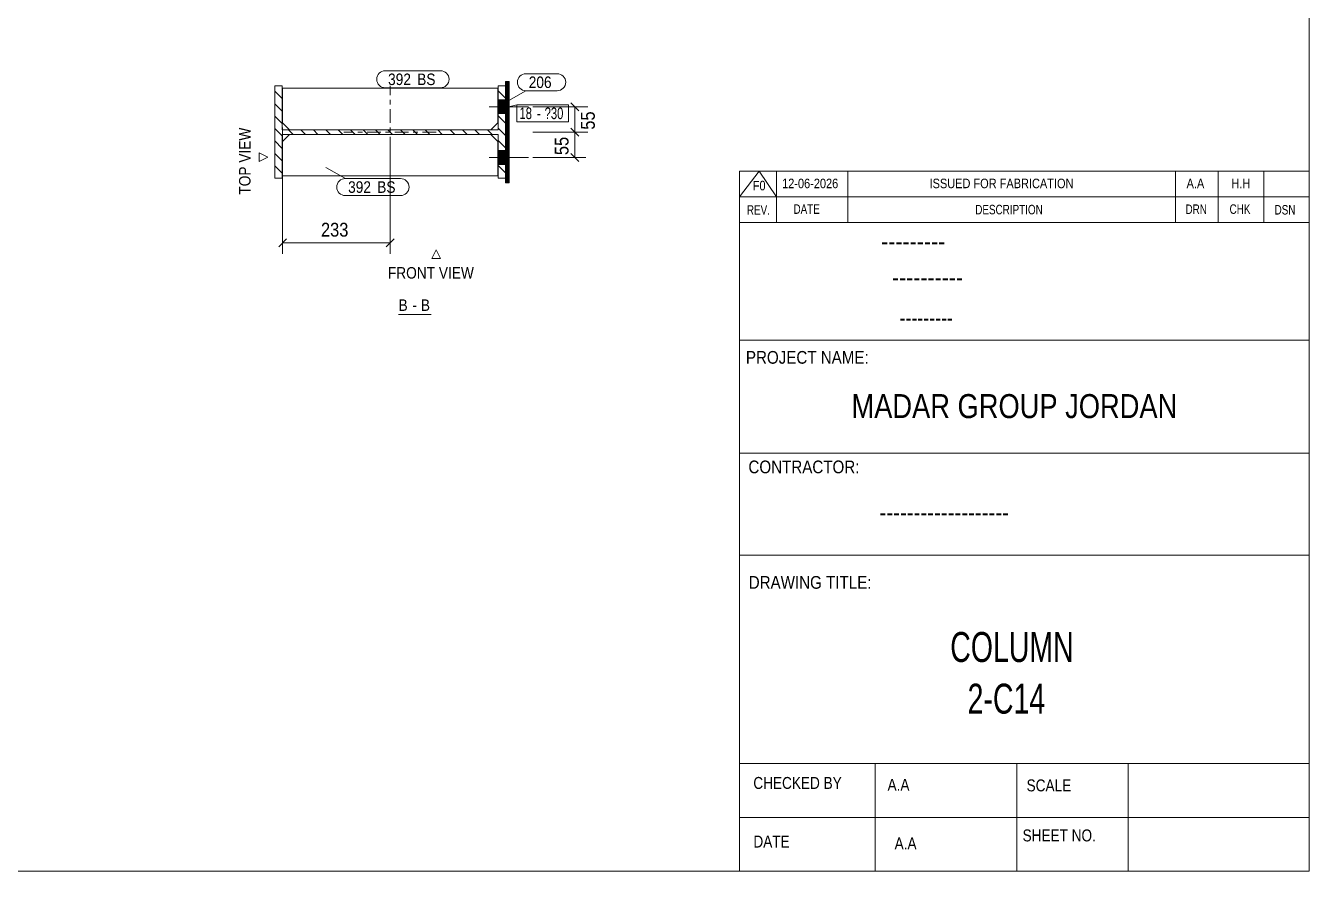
# Model space of a CAD drawing. Header units: millimetres. Extents: x 2 to 579, y 1 to 405.
# Drawn here: x 300.9 to 579, y 5 to 188.3 of the extents above; entities that cross this region are included whole.
import ezdxf

# ---------------------------------------------------------------- set-up
doc = ezdxf.new("R2010")
doc.units = ezdxf.units.MM
for name, pattern in [('XKITLINE00', [0]), ('XKITLINE01', [4, 1, -1, 1, -1]), ('XKITLINE03', [6, 3, -1, 1, -1])]:
    doc.linetypes.add(name, pattern=pattern)
for name, color, linetype, lineweight in [('Bolt', 3, 'Continuous', 0), ('BoltMark', 7, 'Continuous', 0), ('Dimensions', 7, 'Continuous', 0), ('DrawingSheet', 5, 'Continuous', 0), ('OtherObjectType', 7, 'Continuous', 0), ('Part', 2, 'Continuous', 0), ('PartMark', 7, 'Continuous', 0)]:
    doc.layers.add(name, color=color, linetype=linetype, lineweight=lineweight)
doc.styles.add('@ARIAL_UNICODE_MS_BOLD', font='ARIAL.TTF')
doc.styles.add('ARIAL', font='ARIAL.TTF')
doc.styles.add('ARIAL_NARROW', font='ARIALN.TTF')
doc.styles.add('COMIC_SANS_MS_BOLD', font='COMICBD.TTF')
doc.styles.add('SWIS721_EX_BT', font='ARIAL.TTF')
doc.styles.add('SWISSE', font='ARIAL.TTF')

# ---------------------------------------------------------------- blocks, each defined once
blk = doc.blocks.new('*A4')
at = {"layer": 'Part', "color": 7, "linetype": 'XKITLINE00', "lineweight": 0}
for p, q in [((356.43, 172.47), (354.83, 174.07)), ((404.83, 172.56), (403.23, 174.16)), ((356.43, 169.77), (354.83, 171.37)), ((404.83, 169.87), (403.23, 171.47)), ((356.43, 167.08), (354.83, 168.68)), ((404.83, 167.17), (403.23, 168.77)), ((356.43, 164.39), (354.83, 165.99)), ((358.8, 164.71), (357.8, 165.71)), ((361.49, 164.71), (360.49, 165.71)), ((364.19, 164.71), (363.19, 165.71)), ((366.88, 164.71), (365.88, 165.71)), ((369.58, 164.71), (368.58, 165.71)), ((372.27, 164.71), (371.27, 165.71)), ((374.96, 164.71), (373.96, 165.71)), ((377.66, 164.71), (376.66, 165.71)), ((380.35, 164.71), (379.35, 165.71)), ((383.05, 164.71), (382.05, 165.71)), ((385.74, 164.71), (384.74, 165.71)), ((388.43, 164.71), (387.43, 165.71)), ((391.13, 164.71), (390.13, 165.71)), ((393.82, 164.71), (392.82, 165.71)), ((396.52, 164.71), (395.52, 165.71)), ((399.21, 164.71), (398.21, 165.71)), ((401.9, 164.71), (400.9, 165.71)), ((404.83, 164.48), (403.23, 166.08)), ((356.43, 161.69), (354.83, 163.29)), ((404.83, 161.78), (403.23, 163.38)), ((356.43, 159), (354.83, 160.6)), ((404.83, 159.09), (403.23, 160.69)), ((356.18, 156.56), (354.83, 157.9)), ((356.43, 156.3), (356.18, 156.56)), ((404.83, 156.4), (403.23, 158)), ((354.83, 155.21), (354.83, 155.21)), ((354.83, 155.21), (354.83, 155.21))]:
    blk.add_line(p, q, dxfattribs=at)
blk = doc.blocks.new('*A5')
at = {"layer": 'Part', "color": 7, "linetype": 'XKITLINE00', "lineweight": 0}
for p, q in [((404.95, 176.21), (404.83, 176.09)), ((405.06, 176.21), (404.83, 175.98)), ((405.17, 176.21), (404.83, 175.87)), ((405.28, 176.21), (404.83, 175.76)), ((405.38, 176.21), (404.83, 175.65)), ((405.49, 176.21), (404.83, 175.55)), ((405.6, 176.21), (404.83, 175.44)), ((405.63, 176.13), (404.83, 175.33)), ((405.63, 176.02), (404.83, 175.22)), ((405.63, 175.91), (404.83, 175.11)), ((405.63, 175.81), (404.83, 175.01)), ((405.63, 175.7), (404.83, 174.9)), ((405.63, 175.59), (404.83, 174.79)), ((405.63, 175.48), (404.83, 174.68)), ((405.63, 175.38), (404.83, 174.58)), ((405.63, 175.27), (404.83, 174.47)), ((405.63, 175.16), (404.83, 174.36)), ((405.63, 175.05), (404.83, 174.25)), ((405.63, 174.94), (404.83, 174.14)), ((405.63, 174.84), (404.83, 174.04)), ((405.63, 174.73), (404.83, 173.93)), ((405.63, 174.62), (404.83, 173.82)), ((405.63, 174.51), (404.83, 173.71)), ((405.63, 174.41), (404.83, 173.61)), ((405.63, 174.3), (404.83, 173.5)), ((405.63, 174.19), (404.83, 173.39)), ((405.63, 174.08), (404.83, 173.28)), ((405.63, 173.98), (404.83, 173.18)), ((405.63, 173.87), (404.83, 173.07)), ((405.63, 173.76), (404.83, 172.96)), ((405.63, 173.65), (404.83, 172.85)), ((405.63, 173.54), (404.83, 172.74)), ((405.63, 173.44), (404.83, 172.64)), ((405.63, 173.33), (404.83, 172.53)), ((405.63, 173.22), (404.83, 172.42)), ((405.63, 173.11), (404.83, 172.31)), ((405.63, 173.01), (404.83, 172.21)), ((405.63, 172.9), (404.83, 172.1)), ((405.63, 172.79), (404.83, 171.99)), ((405.63, 172.68), (404.83, 171.88)), ((405.63, 172.57), (404.83, 171.77)), ((405.63, 172.47), (404.83, 171.67)), ((405.63, 172.36), (404.83, 171.56)), ((405.63, 172.25), (404.83, 171.45)), ((405.63, 172.14), (404.83, 171.34)), ((405.63, 172.04), (404.83, 171.24)), ((405.63, 171.93), (404.83, 171.13)), ((405.63, 171.82), (404.83, 171.02)), ((405.63, 171.71), (404.83, 170.91)), ((405.63, 171.6), (404.83, 170.8)), ((405.63, 171.5), (404.83, 170.7)), ((405.63, 171.39), (404.83, 170.59)), ((405.63, 171.28), (404.83, 170.48)), ((405.63, 171.17), (404.83, 170.37)), ((405.63, 171.07), (404.83, 170.27)), ((405.63, 170.96), (404.83, 170.16)), ((405.63, 170.85), (404.83, 170.05)), ((405.63, 170.74), (404.83, 169.94)), ((405.63, 170.63), (404.83, 169.83)), ((405.63, 170.53), (404.83, 169.73)), ((405.63, 170.42), (404.83, 169.62)), ((405.63, 170.31), (404.83, 169.51)), ((405.63, 170.2), (404.83, 169.4)), ((405.63, 170.1), (404.83, 169.3)), ((405.63, 169.99), (404.83, 169.19)), ((405.63, 169.88), (404.83, 169.08)), ((405.63, 169.77), (404.83, 168.97)), ((405.63, 169.66), (404.83, 168.86)), ((405.63, 169.56), (404.83, 168.76)), ((405.63, 169.45), (404.83, 168.65)), ((405.63, 169.34), (404.83, 168.54)), ((405.63, 169.23), (404.83, 168.43)), ((405.63, 169.13), (404.83, 168.33)), ((405.63, 169.02), (404.83, 168.22)), ((405.63, 168.91), (404.83, 168.11)), ((405.63, 168.8), (404.83, 168)), ((405.63, 168.69), (404.83, 167.89)), ((405.63, 168.59), (404.83, 167.79)), ((405.63, 168.48), (404.83, 167.68)), ((405.63, 168.37), (404.83, 167.57)), ((405.63, 168.26), (404.83, 167.46)), ((405.63, 168.16), (404.83, 167.36)), ((405.63, 168.05), (404.83, 167.25)), ((405.63, 167.94), (404.83, 167.14)), ((405.63, 167.83), (404.83, 167.03)), ((405.63, 167.72), (404.83, 166.92)), ((405.63, 167.62), (404.83, 166.82)), ((405.63, 167.51), (404.83, 166.71)), ((405.63, 167.4), (404.83, 166.6)), ((405.63, 167.29), (404.83, 166.49)), ((405.63, 167.19), (404.83, 166.39)), ((405.63, 167.08), (404.83, 166.28)), ((405.63, 166.97), (404.83, 166.17)), ((405.63, 166.86), (404.83, 166.06)), ((405.63, 166.75), (404.83, 165.95)), ((405.63, 166.65), (404.83, 165.85)), ((405.63, 166.54), (404.83, 165.74)), ((405.63, 166.43), (404.83, 165.63)), ((405.63, 166.32), (404.83, 165.52)), ((405.63, 166.22), (404.83, 165.42)), ((405.63, 166.11), (404.83, 165.31)), ((405.63, 166), (404.83, 165.2)), ((405.63, 165.89), (404.83, 165.09)), ((405.63, 165.79), (404.83, 164.99)), ((405.63, 165.68), (404.83, 164.88)), ((405.63, 165.57), (404.83, 164.77)), ((405.63, 165.46), (404.83, 164.66)), ((405.63, 165.35), (404.83, 164.55)), ((405.63, 165.25), (404.83, 164.45)), ((405.63, 165.14), (404.83, 164.34)), ((405.63, 165.03), (404.83, 164.23)), ((405.63, 164.92), (404.83, 164.12)), ((405.63, 164.82), (404.83, 164.02)), ((405.63, 164.71), (404.83, 163.91)), ((405.63, 164.6), (404.83, 163.8)), ((405.63, 164.49), (404.83, 163.69)), ((405.63, 164.38), (404.83, 163.58)), ((405.63, 164.28), (404.83, 163.48)), ((405.63, 164.17), (404.83, 163.37)), ((405.63, 164.06), (404.83, 163.26)), ((405.63, 163.95), (404.83, 163.15)), ((405.63, 163.85), (404.83, 163.05)), ((405.63, 163.74), (404.83, 162.94)), ((405.63, 163.63), (404.83, 162.83)), ((405.63, 163.52), (404.83, 162.72)), ((405.63, 163.41), (404.83, 162.61)), ((405.63, 163.31), (404.83, 162.51)), ((405.63, 163.2), (404.83, 162.4)), ((405.63, 163.09), (404.83, 162.29)), ((405.63, 162.98), (404.83, 162.18)), ((405.63, 162.88), (404.83, 162.08)), ((405.63, 162.77), (404.83, 161.97)), ((405.63, 162.66), (404.83, 161.86)), ((405.63, 162.55), (404.83, 161.75)), ((405.63, 162.44), (404.83, 161.64)), ((405.63, 162.34), (404.83, 161.54)), ((405.63, 162.23), (404.83, 161.43)), ((405.63, 162.12), (404.83, 161.32)), ((405.63, 162.01), (404.83, 161.21)), ((405.63, 161.91), (404.83, 161.11)), ((405.63, 161.8), (404.83, 161)), ((405.63, 161.69), (404.83, 160.89)), ((405.63, 161.58), (404.83, 160.78)), ((405.63, 161.47), (404.83, 160.67)), ((405.63, 161.37), (404.83, 160.57)), ((405.63, 161.26), (404.83, 160.46)), ((405.63, 161.15), (404.83, 160.35)), ((405.63, 161.04), (404.83, 160.24)), ((405.63, 160.94), (404.83, 160.14)), ((405.63, 160.83), (404.83, 160.03)), ((405.63, 160.72), (404.83, 159.92)), ((405.63, 160.61), (404.83, 159.81)), ((405.63, 160.5), (404.83, 159.7)), ((405.63, 160.4), (404.83, 159.6)), ((405.63, 160.29), (404.83, 159.49)), ((405.63, 160.18), (404.83, 159.38)), ((405.63, 160.07), (404.83, 159.27)), ((405.63, 159.97), (404.83, 159.17)), ((405.63, 159.86), (404.83, 159.06)), ((405.63, 159.75), (404.83, 158.95)), ((405.63, 159.64), (404.83, 158.84)), ((405.63, 159.53), (404.83, 158.73)), ((405.63, 159.43), (404.83, 158.63)), ((405.63, 159.32), (404.83, 158.52)), ((405.63, 159.21), (404.83, 158.41)), ((405.63, 159.1), (404.83, 158.3)), ((405.63, 159), (404.83, 158.2)), ((405.63, 158.89), (404.83, 158.09)), ((405.63, 158.78), (404.83, 157.98)), ((405.63, 158.67), (404.83, 157.87)), ((405.63, 158.56), (404.83, 157.76)), ((405.63, 158.46), (404.83, 157.66)), ((405.63, 158.35), (404.83, 157.55)), ((405.63, 158.24), (404.83, 157.44)), ((405.63, 158.13), (404.83, 157.33)), ((405.63, 158.03), (404.83, 157.23)), ((405.63, 157.92), (404.83, 157.12)), ((405.63, 157.81), (404.83, 157.01)), ((405.63, 157.7), (404.83, 156.9)), ((405.63, 157.6), (404.83, 156.8)), ((405.63, 157.49), (404.83, 156.69)), ((405.63, 157.38), (404.83, 156.58)), ((405.63, 157.27), (404.83, 156.47)), ((405.63, 157.16), (404.83, 156.36)), ((405.63, 157.06), (404.83, 156.26)), ((405.63, 156.95), (404.83, 156.15)), ((405.63, 156.84), (404.83, 156.04)), ((405.63, 156.73), (404.83, 155.93)), ((405.63, 156.63), (404.83, 155.83)), ((405.63, 156.52), (404.83, 155.72)), ((405.63, 156.41), (404.83, 155.61)), ((405.63, 156.3), (404.83, 155.5)), ((405.63, 156.19), (404.83, 155.39)), ((405.63, 156.09), (404.83, 155.29)), ((405.63, 155.98), (404.83, 155.18)), ((405.63, 155.87), (404.83, 155.07)), ((405.63, 155.76), (404.83, 154.96)), ((405.63, 155.66), (404.83, 154.86)), ((405.63, 155.55), (404.83, 154.75)), ((405.63, 155.44), (404.83, 154.64)), ((405.63, 155.33), (404.83, 154.53)), ((405.63, 155.22), (404.83, 154.42)), ((405.63, 155.12), (404.83, 154.32)), ((405.63, 155.01), (404.83, 154.21)), ((404.83, 154.21), (404.83, 154.21)), ((405.63, 154.9), (404.94, 154.21)), ((405.63, 154.79), (405.04, 154.21)), ((405.63, 154.69), (405.15, 154.21)), ((405.63, 154.58), (405.26, 154.21)), ((405.63, 154.47), (405.37, 154.21)), ((405.63, 154.36), (405.48, 154.21)), ((405.59, 154.22), (405.58, 154.21))]:
    blk.add_line(p, q, dxfattribs=at)
blk = doc.blocks.new('*A63')
at = {"layer": 'Bolt'}
for points in [[(403.23, 172.21), (404.83, 172.21), (404.83, 169.21), (403.23, 169.21)], [(403.23, 172.21), (404.83, 172.21), (404.83, 169.21), (403.23, 169.21)], [(403.23, 172.21), (404.83, 172.21), (404.83, 169.21), (403.23, 169.21)], [(404.83, 172.21), (405.63, 172.21), (405.63, 169.21), (404.83, 169.21)], [(404.83, 172.21), (405.63, 172.21), (405.63, 169.21), (404.83, 169.21)], [(404.83, 172.21), (405.63, 172.21), (405.63, 169.21), (404.83, 169.21)], [(403.23, 161.21), (404.83, 161.21), (404.83, 158.21), (403.23, 158.21)], [(403.23, 161.21), (404.83, 161.21), (404.83, 158.21), (403.23, 158.21)], [(403.23, 161.21), (404.83, 161.21), (404.83, 158.21), (403.23, 158.21)], [(404.83, 161.21), (405.63, 161.21), (405.63, 158.21), (404.83, 158.21)], [(404.83, 161.21), (405.63, 161.21), (405.63, 158.21), (404.83, 158.21)], [(404.83, 161.21), (405.63, 161.21), (405.63, 158.21), (404.83, 158.21)]]:
    blk.add_hatch(color=3, dxfattribs=at).paths.add_polyline_path(points, flags=17)
at = {"layer": 'Bolt', "color": 3, "linetype": 'XKITLINE00', "lineweight": 0}
for p, q in [((401.28, 170.71), (409.78, 170.71)), ((401.28, 170.71), (409.78, 170.71)), ((401.28, 170.71), (409.78, 170.71)), ((403.23, 172.21), (404.83, 172.21)), ((403.23, 172.21), (404.83, 172.21)), ((403.23, 172.21), (404.83, 172.21)), ((404.83, 172.21), (405.63, 172.21)), ((404.83, 172.21), (405.63, 172.21)), ((404.83, 172.21), (405.63, 172.21)), ((403.23, 169.21), (404.83, 169.21)), ((403.23, 169.21), (404.83, 169.21)), ((403.23, 169.21), (404.83, 169.21)), ((404.83, 169.21), (405.63, 169.21)), ((404.83, 169.21), (405.63, 169.21)), ((404.83, 169.21), (405.63, 169.21)), ((401.28, 159.71), (409.78, 159.71)), ((401.28, 159.71), (409.78, 159.71)), ((401.28, 159.71), (409.78, 159.71)), ((403.23, 161.21), (404.83, 161.21)), ((403.23, 161.21), (404.83, 161.21)), ((403.23, 161.21), (404.83, 161.21)), ((404.83, 161.21), (405.63, 161.21)), ((404.83, 161.21), (405.63, 161.21)), ((404.83, 161.21), (405.63, 161.21)), ((403.23, 158.21), (404.83, 158.21)), ((403.23, 158.21), (404.83, 158.21)), ((403.23, 158.21), (404.83, 158.21)), ((404.83, 158.21), (405.63, 158.21)), ((404.83, 158.21), (405.63, 158.21)), ((404.83, 158.21), (405.63, 158.21))]:
    blk.add_line(p, q, dxfattribs=at)
blk = doc.blocks.new('*A64')
at = {"layer": 'Part', "color": 2, "linetype": 'XKITLINE00', "lineweight": 0}
for p, q in [((354.83, 155.21), (354.83, 175.21)), ((354.83, 175.21), (356.43, 175.21)), ((356.43, 175.21), (356.43, 165.71)), ((403.23, 165.71), (403.23, 175.21)), ((403.23, 175.21), (404.83, 175.21)), ((404.83, 175.21), (404.83, 155.21)), ((356.43, 165.71), (403.23, 165.71)), ((403.23, 164.71), (356.43, 164.71)), ((356.43, 164.71), (356.43, 155.21)), ((403.23, 155.21), (403.23, 164.71)), ((356.43, 155.21), (354.83, 155.21)), ((404.83, 155.21), (403.23, 155.21))]:
    blk.add_line(p, q, dxfattribs=at)
at = {"layer": 'Part', "color": 7, "linetype": 'XKITLINE03', "lineweight": 0}
for p, q in [((379.83, 155.21), (379.83, 175.21)), ((389.83, 165.21), (369.83, 165.21))]:
    blk.add_line(p, q, dxfattribs=at)
blk = doc.blocks.new('*A65')
at = {"layer": 'Part', "color": 2, "linetype": 'XKITLINE00', "lineweight": 0}
for p, q in [((404.83, 154.21), (404.83, 176.21)), ((404.83, 176.21), (405.63, 176.21)), ((405.63, 176.21), (405.63, 154.21)), ((405.63, 154.21), (404.83, 154.21))]:
    blk.add_line(p, q, dxfattribs=at)
blk = doc.blocks.new('*A66')
at = {"layer": 'Part', "color": 7, "linetype": 'XKITLINE01', "lineweight": 0}
for p, q in [((403.13, 174.71), (356.53, 174.71)), ((356.53, 174.71), (356.53, 167.21)), ((403.13, 167.21), (403.13, 174.71)), ((356.53, 167.21), (358.03, 165.71)), ((401.63, 165.71), (403.13, 167.21)), ((358.03, 165.71), (401.63, 165.71))]:
    blk.add_line(p, q, dxfattribs=at)
blk = doc.blocks.new('*A67')
at = {"layer": 'Part', "color": 7, "linetype": 'XKITLINE01', "lineweight": 0}
for p, q in [((358.03, 164.71), (356.53, 163.21)), ((401.63, 164.71), (358.03, 164.71)), ((403.13, 163.21), (401.63, 164.71)), ((356.53, 163.21), (356.53, 155.71)), ((403.13, 155.71), (403.13, 163.21)), ((356.53, 155.71), (403.13, 155.71))]:
    blk.add_line(p, q, dxfattribs=at)
blk = doc.blocks.new('*A68')
at = {"layer": 'Part', "color": 2, "linetype": 'XKITLINE00', "lineweight": 0}
for p, q in [((356.53, 174.71), (356.53, 167.21)), ((403.13, 174.71), (356.53, 174.71)), ((403.13, 167.21), (403.13, 174.71)), ((356.53, 167.21), (358.03, 165.71)), ((401.63, 165.71), (403.13, 167.21))]:
    blk.add_line(p, q, dxfattribs=at)
at = {"layer": 'Part', "color": 7, "linetype": 'XKITLINE01', "lineweight": 0}
blk.add_line((358.03, 165.71), (401.63, 165.71), dxfattribs=at)
blk = doc.blocks.new('*A69')
at = {"layer": 'Part', "color": 2, "linetype": 'XKITLINE00', "lineweight": 0}
for p, q in [((358.03, 164.71), (356.53, 163.21)), ((403.13, 163.21), (401.63, 164.71)), ((356.53, 163.21), (356.53, 155.71)), ((403.13, 155.71), (403.13, 163.21)), ((356.53, 155.71), (403.13, 155.71))]:
    blk.add_line(p, q, dxfattribs=at)
at = {"layer": 'Part', "color": 7, "linetype": 'XKITLINE01', "lineweight": 0}
blk.add_line((358.03, 164.71), (401.63, 164.71), dxfattribs=at)
blk = doc.blocks.new('*A70')
at = {"layer": 'DrawingSheet', "color": 5, "linetype": 'XKITLINE00', "lineweight": 0}
for p, q in [((579, 5), (579, 405)), ((5, 5), (579, 5))]:
    blk.add_line(p, q, dxfattribs=at)
blk = doc.blocks.new('*A73')
at = {"layer": 'OtherObjectType', "color": 7, "linetype": 'XKITLINE00', "lineweight": 0}
for p, q in [((455.5, 156.76), (579, 156.76)), ((455.5, 151.21), (459.82, 156.76)), ((455.5, 151.21), (455.5, 156.76)), ((459.82, 156.76), (463.53, 151.21)), ((463.53, 151.21), (463.53, 156.76)), ((478.97, 151.21), (478.97, 156.76)), ((549.98, 151.21), (549.98, 156.76)), ((559.24, 151.21), (559.24, 156.76)), ((569.12, 151.21), (569.12, 156.76)), ((579, 151.21), (579, 156.76)), ((455.5, 151.21), (579, 151.21)), ((455.5, 145.65), (455.5, 151.21)), ((459.21, 151.21), (579, 151.21)), ((463.53, 145.65), (463.53, 151.21)), ((478.97, 145.65), (478.97, 151.21)), ((549.98, 145.65), (549.98, 151.21)), ((559.24, 145.65), (559.24, 151.21)), ((569.12, 145.65), (569.12, 151.21)), ((579, 145.65), (579, 151.21))]:
    blk.add_line(p, q, dxfattribs=at)
at = {"layer": 'OtherObjectType', "color": 7, "style": 'ARIAL_NARROW'}
for s, height, width, p in [('F0', 2.058, 1.008832, (458.4, 152.59)), ('12-06-2026', 2.058, 1.008832, (464.76, 153.06)), ('ISSUED FOR FABRICATION', 2.0583, 1.008832, (496.71, 153.06)), ('A.A', 2.058, 1.008832, (552.4, 153.06)), ('H.H', 2.058, 1.008832, (562.13, 153.06)), ('REV.', 2.058, 0.907949, (457.13, 147.31)), ('DATE', 2.058, 0.907949, (467.23, 147.5)), ('DESCRIPTION', 2.0583, 0.907949, (506.61, 147.39)), ('DRN', 2.058, 0.907949, (552.17, 147.47)), ('CHK', 2.058, 0.907949, (561.72, 147.5)), ('DSN', 2.058, 0.907949, (571.47, 147.35))]:
    blk.add_text(s, height=height, dxfattribs=dict(at, width=width)).set_placement(p)
blk = doc.blocks.new('*A75')
at = {"layer": 'OtherObjectType', "color": 2, "linetype": 'XKITLINE00', "lineweight": 0}
for p, q in [((455.5, 145.65), (579, 145.65)), ((455.5, 5), (455.5, 145.64)), ((578.98, 145.64), (579, 5)), ((579, 120.14), (455.5, 120.14)), ((455.5, 95.63), (579, 95.63)), ((579, 73.49), (455.5, 73.49)), ((579, 28.4), (455.5, 28.4)), ((484.94, 28.4), (484.94, 5)), ((515.62, 5), (515.62, 28.4)), ((539.75, 5), (539.75, 28.4)), ((579, 16.7), (455.5, 16.7)), ((579, 5), (455.5, 5))]:
    blk.add_line(p, q, dxfattribs=at)
at = {"layer": 'OtherObjectType', "color": 4, "style": '@ARIAL_UNICODE_MS_BOLD', "width": 0.85}
blk.add_text('---------', height=3.9, dxfattribs=at).set_placement((486.23, 139.59))
at = {"layer": 'OtherObjectType', "color": 7, "style": 'ARIAL', "width": 0.85}
for s, height, p in [('----------', 3.9, (488.56, 131.77)), ('---------', 3.25, (490.21, 123.31))]:
    blk.add_text(s, height=height, dxfattribs=at).set_placement(p)
at = {"layer": 'OtherObjectType', "color": 3, "width": 0.85}
for s, style, p in [('PROJECT NAME:', 'SWIS721_EX_BT', (456.92, 115.01)), ('CONTRACTOR:', 'SWISSE', (457.47, 91.27)), ('DRAWING TITLE:', 'SWIS721_EX_BT', (457.53, 66.24))]:
    blk.add_text(s, height=2.7618, dxfattribs=dict(at, style=style)).set_placement(p)
at = {"layer": 'OtherObjectType', "color": 7, "width": 0.85}
for s, height, p in [('MADAR GROUP JORDAN', 5.2, (479.79, 103.23)), ('CHECKED BY', 2.592, (458.53, 22.86)), ('A.A', 2.592, (487.61, 22.45)), ('SCALE', 2.592, (517.74, 22.33)), ('SHEET NO.', 2.592, (516.87, 11.49)), ('DATE', 2.592, (458.54, 10.16)), ('A.A', 2.592, (489.14, 9.76))]:
    blk.add_text(s, height=height, dxfattribs=at).set_placement(p)
at = {"layer": 'OtherObjectType', "color": 1}
for s, height, style, width, p in [('-------------------', 3.9, 'COMIC_SANS_MS_BOLD', 0.85, (485.87, 80.86)), ('COLUMN', 6.5, 'ARIAL', 0.68, (501.19, 50.37)), ('2-C14', 6.5, 'ARIAL', 0.68, (504.95, 39.17))]:
    blk.add_text(s, height=height, dxfattribs=dict(at, style=style, width=width)).set_placement(p)
blk = doc.blocks.new('*A170')
at = {"layer": 'Dimensions', "color": 7, "linetype": 'XKITLINE00', "lineweight": 0}
for p, q in [((356.53, 166.21), (356.53, 138.81)), ((379.83, 164.21), (379.83, 138.81)), ((357.38, 142.06), (355.68, 140.36)), ((380.68, 142.06), (378.98, 140.36)), ((356.53, 141.21), (379.83, 141.21))]:
    blk.add_line(p, q, dxfattribs=at)
at = {"layer": 'Dimensions', "color": 3}
for p in [(356.53, 141.21), (379.83, 141.21)]:
    blk.add_point(p, dxfattribs=at)
at = {"layer": 'Dimensions', "color": 3, "style": 'ARIAL', "width": 0.85}
blk.add_text('233', height=3, dxfattribs=at).set_placement((364.84, 142.56))
blk = doc.blocks.new('*A171')
at = {"layer": 'Dimensions', "color": 7, "linetype": 'XKITLINE00', "lineweight": 0}
for p, q in [((410.78, 165.21), (422.23, 165.21)), ((418.98, 166.06), (420.68, 164.36)), ((419.83, 159.71), (419.83, 165.21)), ((410.78, 159.71), (422.23, 159.71)), ((418.98, 160.56), (420.68, 158.86))]:
    blk.add_line(p, q, dxfattribs=at)
at = {"layer": 'Dimensions', "color": 3}
for p in [(419.83, 165.21), (419.83, 159.71)]:
    blk.add_point(p, dxfattribs=at)
at = {"layer": 'Dimensions', "color": 3, "style": 'ARIAL', "width": 0.85}
blk.add_text('55', height=3, rotation=90.0002, dxfattribs=at).set_placement((418.48, 160.23))
blk = doc.blocks.new('*A172')
at = {"layer": 'Dimensions', "color": 7, "linetype": 'XKITLINE00', "lineweight": 0}
for p, q in [((410.78, 170.71), (422.68, 170.71)), ((418.98, 171.56), (420.68, 169.86)), ((419.83, 165.21), (419.83, 170.71)), ((410.78, 165.21), (422.68, 165.21)), ((418.98, 166.06), (420.68, 164.36))]:
    blk.add_line(p, q, dxfattribs=at)
at = {"layer": 'Dimensions', "color": 3}
for p in [(419.83, 170.71), (419.83, 165.21)]:
    blk.add_point(p, dxfattribs=at)
at = {"layer": 'Dimensions', "color": 3, "style": 'ARIAL', "width": 0.85}
blk.add_text('55', height=3, rotation=90.0002, dxfattribs=at).set_placement((424.18, 165.73))
blk = doc.blocks.new('*A173')
at = {"layer": 'BoltMark', "color": 7, "linetype": 'XKITLINE00', "lineweight": 0}
for p, q in [((405.53, 170.71), (407.25, 171.14)), ((407.25, 171.14), (418.46, 171.14)), ((407.25, 167.44), (407.25, 171.14)), ((418.46, 167.44), (418.46, 171.14)), ((407.25, 167.44), (418.46, 167.44))]:
    blk.add_line(p, q, dxfattribs=at)
at = {"layer": 'BoltMark', "color": 3, "style": 'ARIAL_NARROW', "width": 0.85}
for s, p in [('18', (407.85, 168.04)), ('?30', (413.3, 168.04)), ('-', (411.64, 168.04))]:
    blk.add_text(s, height=2.5, dxfattribs=at).set_placement(p)
blk = doc.blocks.new('*A174')
at = {"layer": 'PartMark', "color": 7, "linetype": 'XKITLINE00', "lineweight": 0}
for p, q in [((409.26, 177.87), (416.02, 177.87)), ((405.02, 171.78), (409.26, 174.17)), ((409.26, 174.17), (416.02, 174.17))]:
    blk.add_line(p, q, dxfattribs=at)
for centre, start, end in [((409.26, 176.02), 90, 270), ((416.02, 176.02), 270, 90)]:
    blk.add_arc(centre, 1.85, start, end, dxfattribs=at)
at = {"layer": 'PartMark', "color": 3, "style": 'ARIAL', "width": 0.85}
blk.add_text('206', height=2.5, dxfattribs=at).set_placement((409.86, 174.77))
blk = doc.blocks.new('*A175')
at = {"layer": 'PartMark', "color": 7, "linetype": 'XKITLINE00', "lineweight": 0}
for p, q in [((365.88, 157.54), (370.12, 155.15)), ((370.12, 155.15), (382.08, 155.15)), ((370.12, 151.45), (382.08, 151.45))]:
    blk.add_line(p, q, dxfattribs=at)
for centre, start, end in [((370.12, 153.3), 90, 270), ((382.08, 153.3), 270, 90)]:
    blk.add_arc(centre, 1.85, start, end, dxfattribs=at)
at = {"layer": 'PartMark', "color": 3, "style": 'ARIAL', "width": 0.85}
for s, p in [('392', (370.72, 152.05)), ('BS', (377.03, 152.05))]:
    blk.add_text(s, height=2.5, dxfattribs=at).set_placement(p)
blk = doc.blocks.new('*A176')
at = {"layer": 'PartMark', "color": 7, "linetype": 'XKITLINE00', "lineweight": 0}
for p, q in [((378.78, 178.51), (390.74, 178.51)), ((378.78, 174.81), (390.74, 174.81))]:
    blk.add_line(p, q, dxfattribs=at)
for centre, start, end in [((378.78, 176.66), 90, 270), ((390.74, 176.66), 270, 90)]:
    blk.add_arc(centre, 1.85, start, end, dxfattribs=at)
at = {"layer": 'PartMark', "color": 3, "style": 'ARIAL', "width": 0.85}
for s, p in [('392', (379.38, 175.41)), ('BS', (385.69, 175.41))]:
    blk.add_text(s, height=2.5, dxfattribs=at).set_placement(p)
blk = doc.blocks.new('*A177')
at = {"layer": 'OtherObjectType', "color": 7, "linetype": 'XKITLINE00', "lineweight": 0}
for p, q in [((351.45, 158.87), (351.45, 160.75)), ((351.45, 160.75), (353.33, 159.81)), ((353.33, 159.81), (351.45, 158.87)), ((353.33, 159.81), (353.33, 159.81)), ((388.87, 137.83), (389.8, 139.71)), ((389.8, 139.71), (390.74, 137.83)), ((389.8, 139.71), (389.8, 139.71)), ((390.74, 137.83), (388.87, 137.83)), ((381.65, 125.71), (388.71, 125.71))]:
    blk.add_line(p, q, dxfattribs=at)
at = {"layer": 'OtherObjectType', "color": 7, "style": 'ARIAL', "width": 0.85}
blk.add_text('TOP VIEW', height=2.5, rotation=90, dxfattribs=at).set_placement((349.58, 151.66))
for s, p in [('FRONT VIEW', (379.34, 133.46)), ('B', (381.65, 126.46)), ('B', (386.48, 126.46)), ('-', (384.62, 126.46))]:
    blk.add_text(s, height=2.5, dxfattribs=at).set_placement(p)

msp = doc.modelspace()

# ---------------------------------------------------------------- block references
at = {"lineweight": 0}
for name in ['*A70', '*A176', '*A5', '*A65', '*A174', '*A64', '*A4', '*A66', '*A68', '*A63', '*A173', '*A172', '*A170', '*A67', '*A69', '*A171', '*A175', '*A73', '*A75']:
    msp.add_blockref(name, (0, 0), dxfattribs=at)
at = {"layer": 'OtherObjectType', "lineweight": 0}
msp.add_blockref('*A177', (0, 0), dxfattribs=at)

doc.saveas('drawing.dxf')
